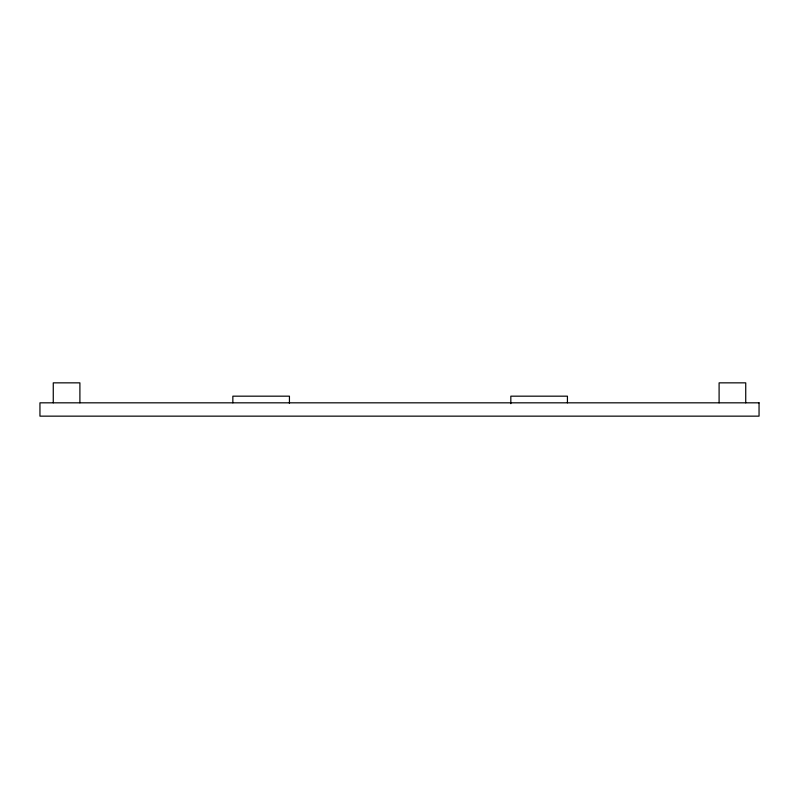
<?xml version="1.0" encoding="UTF-8"?>
<svg xmlns="http://www.w3.org/2000/svg" width="799" height="799" viewBox="0 0 799 799"><rect width="100%" height="100%" fill="white"/><g stroke="black" fill="none" stroke-linecap="round" stroke-linejoin="round"><path stroke-width="1.2" d="M745.737 402.826L745.737 382.851L719.1 382.851L719.1 402.826M567.43 402.826L567.43 396.174L510.831 396.174L510.831 403.665M289.438 403.435L289.438 396.174L232.849 396.174L232.849 402.826M79.9 402.826L79.9 382.851L53.263 382.851L53.263 402.826M759.05 402.826L39.95 402.826L39.95 416.149L759.05 416.149L759.05 402.826"/></g></svg>
